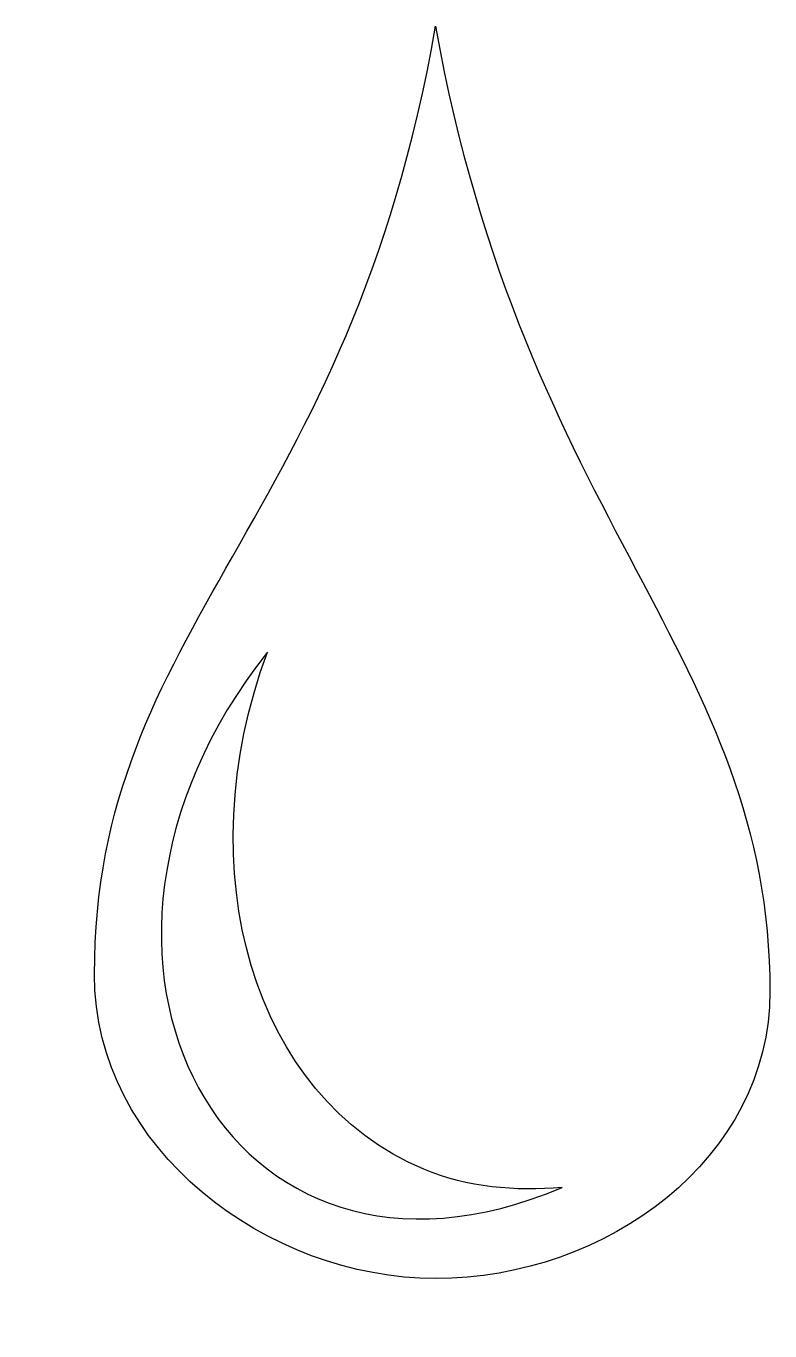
# Model space of a CAD drawing. Header units: centimetres. Extents: x -5.7 to 5.2, y -10 to 9.1.
import ezdxf

# ---------------------------------------------------------------- set-up
doc = ezdxf.new("R2010")
doc.units = ezdxf.units.CM
doc.header["$MEASUREMENT"] = 0
doc.layers.add('Layer 1', color=7, linetype='Continuous')

msp = doc.modelspace()

# ---------------------------------------------------------------- linework, layer by layer
at = {"layer": 'Layer 1'}
for points, knots in [([(0.33077, 9.09378), (-0.92348, 1.8047), (-4.6556, 0.33608), (-4.6556, -4.77426), (-4.6556, -4.77426), (-4.6556, -7.33824), (-2.12105, -9.22298), (0.33076, -9.22298), (0.33076, -9.22298), (2.83765, -9.22298), (5.21959, -7.46023), (5.21959, -5.02588), (5.21959, -5.02588), (5.21959, -0.1204), (1.62688, 1.81849), (0.3308, 9.09377), (0.3308, 9.09377), (0.3308, 9.09377), (0.33077, 9.09378), (0.33077, 9.09378)], [0, 0, 0, 0, 0.16666667, 0.16666667, 0.16666667, 0.16666667, 0.33333333, 0.33333333, 0.33333333, 0.33333333, 0.5, 0.5, 0.5, 0.5, 0.66666667, 0.66666667, 0.66666667, 0.66666667, 1, 1, 1, 1]), ([(-2.12678, -0.06064), (-3.30592, -3.24559), (-2.34205, -6.57842), (0.16083, -7.62452), (0.16083, -7.62452), (0.80115, -7.8922), (1.49857, -7.9498), (2.18089, -7.88933), (2.18089, -7.88933), (-2.71624, -9.98875), (-5.65544, -4.52365), (-2.12691, -0.06059), (-2.12691, -0.06059), (-2.12691, -0.06059), (-2.12678, -0.06064), (-2.12678, -0.06064)], [0, 0, 0, 0, 0.2, 0.2, 0.2, 0.2, 0.4, 0.4, 0.4, 0.4, 0.6, 0.6, 0.6, 0.6, 1, 1, 1, 1])]:
    msp.add_open_spline(points, degree=3, knots=knots, dxfattribs=at)

doc.saveas('drawing.dxf')
